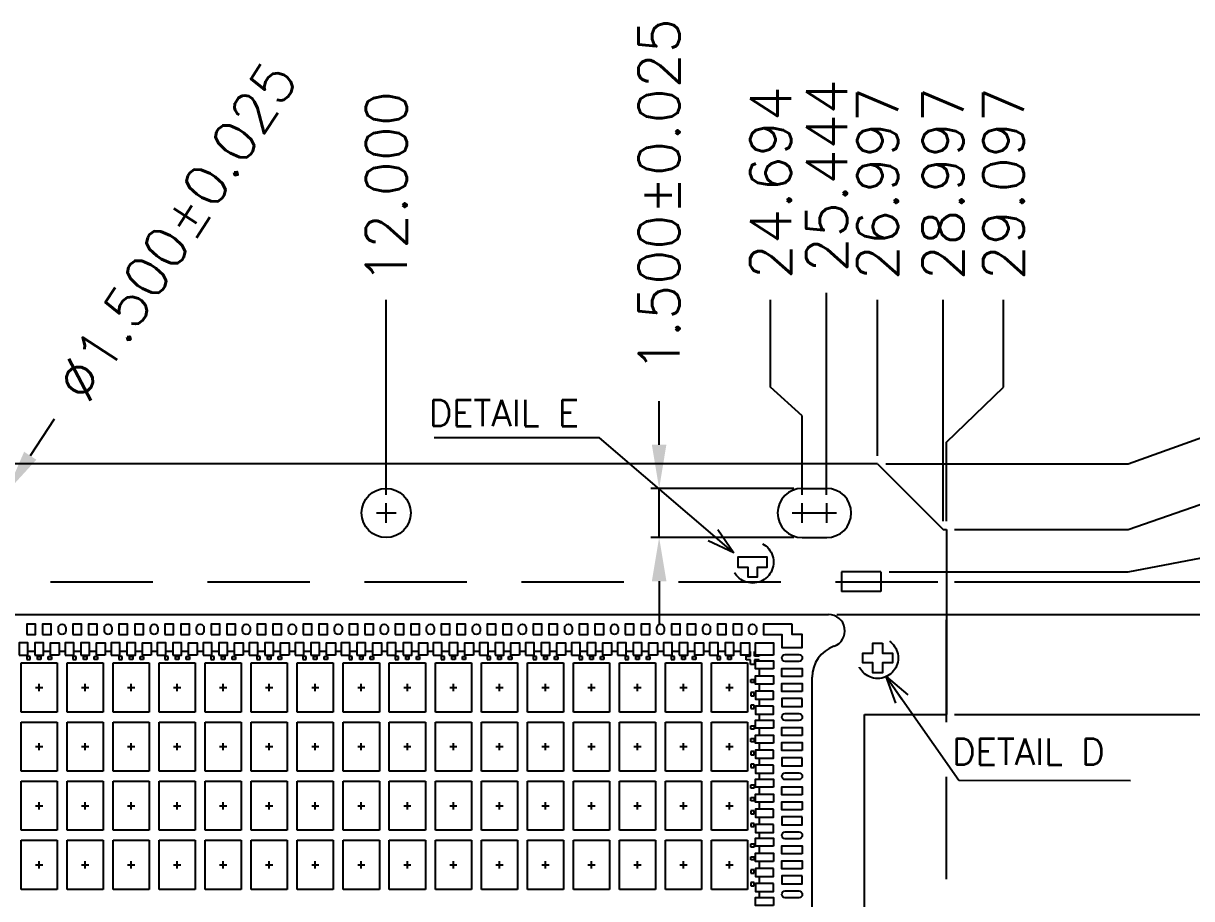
# Model space of a CAD drawing. Header units: millimetres. Extents: x 403.52 to 411.99, y 129.21 to 134.71.
# Drawn here: x 406.543 to 408.683, y 133.053 to 134.657 of the extents above; entities that cross this region are included whole.
import ezdxf

# ---------------------------------------------------------------- set-up
doc = ezdxf.new("R2010")
doc.units = ezdxf.units.MM
doc.header["$LTSCALE"] = 0.5
doc.header["$PDMODE"] = 98
for name, pattern in [('CENTER', [50.8, 31.75, -6.35, 6.35, -6.35]), ('DASHED', [19.05, 12.7, -6.35]), ('HIDDEN', [0.375, 0.25, -0.125])]:
    doc.linetypes.add(name, pattern=pattern)
for name, color, linetype in [('1', 7, 'Continuous'), ('1D', 4, 'Continuous'), ('BTM', 7, 'HIDDEN'), ('CEN', 2, 'CENTER'), ('DIM', 3, 'Continuous'), ('PKG', 1, 'CENTER')]:
    doc.layers.add(name, color=color, linetype=linetype)
doc.styles.add('ROMANS', font='romans.shx', dxfattribs={"bigfont": 'AllInOneBig.shx'})
doc.styles.add('SIMPLEX', font='simplex.shx', dxfattribs={"bigfont": 'AllInOneBig.shx'})
doc.dimstyles.new('BD 图', dxfattribs={"dimtxt": 0.2, "dimasz": 0.2, "dimexe": 0.03, "dimexo": 0.03, "dimgap": 0.03, "dimtad": 1, "dimdec": 3, "dimtxsty": 'ROMANS', "dimblk": 'OPEN30', "dimcen": 0.03, "dimclrd": 256, "dimclre": 256, "dimclrt": 256, "dimazin": 3, "dimtfac": 1, "dimtdec": 3, "dimtmove": 0, "dimatfit": 0, "dimldrblk": 'OPEN30', "dimfxl": 0.15, "dimarcsym": 1})
doc.dimstyles.new('Standard2', dxfattribs={"dimtxt": 0.075, "dimasz": 0.08, "dimexe": 0.015, "dimexo": 0.015, "dimgap": 0.027, "dimtad": 1, "dimdec": 3, "dimlfac": 16.666667, "dimrnd": 0.0005, "dimzin": 1, "dimtxsty": 'SIMPLEX', "dimcen": 0.1905, "dimclrd": 256, "dimclre": 256, "dimclrt": 256, "dimazin": 3, "dimtp": 0.03, "dimtm": 0.05, "dimtfac": 0.8, "dimtdec": 3, "dimtmove": 0, "dimatfit": 3, "dimfxl": 0.05, "dimtzin": 4, "dimlwd": -1, "dimlwe": -1})

# ---------------------------------------------------------------- blocks, each defined once
blk = doc.blocks.new('*D35')
at = {"layer": 'Defpoints', "color": 0, "ltscale": 0.1, "transparency": 16777216}
for p in [(408.8868, 133.9073), (408.1078, 133.8498), (406.488, 131.9238)]:
    blk.add_point(p, dxfattribs=at)
at = {"layer": 'DIM', "ltscale": 0.1, "transparency": 16777216}
for p, q in [((408.5668, 133.8498), (408.7268, 133.9073)), ((408.7268, 133.9073), (408.8868, 133.9073)), ((408.1228, 133.8498), (408.5668, 133.8498))]:
    blk.add_line(p, q, dxfattribs=at)
at = {"layer": 'DIM', "ltscale": 0.1, "transparency": 16777216, "insert": (409.0924, 133.9073), "char_height": 0.075, "attachment_point": 5, "style": 'SIMPLEX'}
blk.add_mtext('\\A1;32.100', dxfattribs=at)
blk = doc.blocks.new('*D36')
at = {"layer": 'Defpoints', "color": 0, "ltscale": 0.1, "transparency": 16777216}
for p in [(408.8868, 133.7852), (408.2338, 133.7298), (406.488, 131.9238)]:
    blk.add_point(p, dxfattribs=at)
at = {"layer": 'DIM', "ltscale": 0.1, "transparency": 16777216}
for p, q in [((408.5668, 133.7298), (408.7268, 133.7852)), ((408.7268, 133.7852), (408.8868, 133.7852)), ((408.2488, 133.7298), (408.5668, 133.7298))]:
    blk.add_line(p, q, dxfattribs=at)
at = {"layer": 'DIM', "ltscale": 0.1, "transparency": 16777216, "insert": (409.0924, 133.7852), "char_height": 0.075, "attachment_point": 5, "style": 'SIMPLEX'}
blk.add_mtext('\\A1;30.100', dxfattribs=at)
blk = doc.blocks.new('*D37')
at = {"layer": 'Defpoints', "color": 0, "ltscale": 0.1, "transparency": 16777216}
for p in [(408.8868, 133.6823), (408.1138, 133.6518), (406.488, 131.9238)]:
    blk.add_point(p, dxfattribs=at)
at = {"layer": 'DIM', "ltscale": 0.1, "transparency": 16777216}
for p, q in [((408.5668, 133.6518), (408.7268, 133.6823)), ((408.7268, 133.6823), (408.8868, 133.6823)), ((408.1288, 133.6518), (408.5668, 133.6518))]:
    blk.add_line(p, q, dxfattribs=at)
at = {"layer": 'DIM', "ltscale": 0.1, "transparency": 16777216, "insert": (409.0995, 133.6823), "char_height": 0.075, "attachment_point": 5, "style": 'SIMPLEX'}
blk.add_mtext('\\A1;28.800', dxfattribs=at)
blk = doc.blocks.new('*D38')
at = {"layer": 'Defpoints', "color": 0, "ltscale": 0.1, "transparency": 16777216}
for p in [(408.2338, 133.3908), (408.8868, 133.3908), (406.488, 131.9238)]:
    blk.add_point(p, dxfattribs=at)
at = {"layer": 'DIM', "ltscale": 0.1, "transparency": 16777216}
blk.add_line((408.2488, 133.3908), (408.8868, 133.3908), dxfattribs=at)
at = {"layer": 'DIM', "ltscale": 0.1, "transparency": 16777216, "insert": (409.0995, 133.3908), "char_height": 0.075, "attachment_point": 5, "style": 'SIMPLEX'}
blk.add_mtext('\\A1;24.450', dxfattribs=at)
blk = doc.blocks.new('*D47')
at = {"layer": 'Defpoints', "color": 0, "ltscale": 0.1, "transparency": 16777216}
for p in [(408.3384, 134.1504), (408.2338, 133.7298), (406.488, 131.9238)]:
    blk.add_point(p, dxfattribs=at)
at = {"layer": 'DIM', "ltscale": 0.1, "transparency": 16777216}
for p, q in [((408.3384, 133.9904), (408.3384, 134.1504)), ((408.2338, 133.8898), (408.3384, 133.9904)), ((408.2338, 133.7448), (408.2338, 133.8898))]:
    blk.add_line(p, q, dxfattribs=at)
at = {"layer": 'DIM', "ltscale": 0.1, "transparency": 16777216, "insert": (408.3384, 134.3631), "char_height": 0.075, "attachment_point": 5, "rotation": 90, "style": 'SIMPLEX'}
blk.add_mtext('\\A1;29.097', dxfattribs=at)
blk = doc.blocks.new('*D48')
at = {"layer": 'Defpoints', "color": 0, "ltscale": 0.1, "transparency": 16777216}
for p in [(408.2278, 134.1504), (408.2278, 133.7298), (406.488, 131.9238)]:
    blk.add_point(p, dxfattribs=at)
at = {"layer": 'DIM', "ltscale": 0.1, "transparency": 16777216}
blk.add_line((408.2278, 133.7448), (408.2278, 134.1504), dxfattribs=at)
at = {"layer": 'DIM', "ltscale": 0.1, "transparency": 16777216, "insert": (408.2278, 134.3631), "char_height": 0.075, "attachment_point": 5, "rotation": 90, "style": 'SIMPLEX'}
blk.add_mtext('\\A1;28.997', dxfattribs=at)
blk = doc.blocks.new('*D49')
at = {"layer": 'Defpoints', "color": 0, "ltscale": 0.1, "transparency": 16777216}
for p in [(408.0146, 134.1629), (408.0146, 133.7778), (406.488, 131.9238)]:
    blk.add_point(p, dxfattribs=at)
at = {"layer": 'DIM', "ltscale": 0.1, "transparency": 16777216}
blk.add_line((408.0146, 133.7928), (408.0146, 134.1629), dxfattribs=at)
at = {"layer": 'DIM', "ltscale": 0.1, "transparency": 16777216, "insert": (408.0146, 134.3774), "char_height": 0.075, "attachment_point": 5, "rotation": 90, "style": 'SIMPLEX'}
blk.add_mtext('\\A1;25.444', dxfattribs=at)
blk = doc.blocks.new('*D50')
at = {"layer": 'Defpoints', "color": 0, "ltscale": 0.1, "transparency": 16777216}
for p in [(407.9118, 134.1504), (407.9696, 133.7778), (406.488, 131.9238)]:
    blk.add_point(p, dxfattribs=at)
at = {"layer": 'DIM', "ltscale": 0.1, "transparency": 16777216}
for p, q in [((407.9118, 133.9904), (407.9118, 134.1504)), ((407.9696, 133.9378), (407.9118, 133.9904)), ((407.9696, 133.7928), (407.9696, 133.9378))]:
    blk.add_line(p, q, dxfattribs=at)
at = {"layer": 'DIM', "ltscale": 0.1, "transparency": 16777216, "insert": (407.9118, 134.3649), "char_height": 0.075, "attachment_point": 5, "rotation": 90, "style": 'SIMPLEX'}
blk.add_mtext('\\A1;24.694', dxfattribs=at)
blk = doc.blocks.new('*D51')
at = {"layer": 'Defpoints', "color": 0, "ltscale": 0.1, "transparency": 16777216}
for p in [(407.208, 134.1504), (407.208, 133.7778), (406.488, 131.9238)]:
    blk.add_point(p, dxfattribs=at)
at = {"layer": 'DIM', "ltscale": 0.1, "transparency": 16777216}
blk.add_line((407.208, 133.7928), (407.208, 134.1504), dxfattribs=at)
at = {"layer": 'DIM', "ltscale": 0.1, "transparency": 16777216, "insert": (407.208, 134.356), "char_height": 0.075, "attachment_point": 5, "rotation": 90, "style": 'SIMPLEX'}
blk.add_mtext('\\A1;12.000', dxfattribs=at)
blk = doc.blocks.new('*D64')
at = {"layer": 'Defpoints', "color": 0, "ltscale": 0.1, "transparency": 16777216}
for p in [(408.018, 133.5738), (409.5247, 133.5738), (408.018, 130.2738)]:
    blk.add_point(p, dxfattribs=at)
at = {"layer": 'DIM', "ltscale": 0.1, "transparency": 16777216}
for p, q in [((408.033, 133.5738), (409.5397, 133.5738)), ((409.5247, 133.4938), (409.5247, 132.708)), ((409.5247, 130.3538), (409.5247, 131.1397)), ((408.033, 130.2738), (409.5397, 130.2738))]:
    blk.add_line(p, q, dxfattribs=at)
for points in [[(409.5114, 133.4938), (409.538, 133.4938), (409.5247, 133.5738)], [(409.5114, 130.3538), (409.538, 130.3538), (409.5247, 130.2738)]]:
    blk.add_solid(points, dxfattribs=at)
at = {"layer": 'DIM', "ltscale": 0.1, "transparency": 16777216, "insert": (409.5247, 131.9238), "char_height": 0.075, "attachment_point": 5, "rotation": 90, "style": 'SIMPLEX'}
blk.add_mtext('\\A1;50.000x55.000(MOLD PKG)', dxfattribs=at)
blk = doc.blocks.new('*D65')
at = {"layer": 'Defpoints', "color": 0, "ltscale": 0.1, "transparency": 16777216}
for p in [(408.2338, 133.6338), (409.7419, 133.6338), (408.2338, 130.2138)]:
    blk.add_point(p, dxfattribs=at)
at = {"layer": 'DIM', "ltscale": 0.1, "transparency": 16777216}
for p, q in [((408.2488, 133.6338), (409.7569, 133.6338)), ((409.7419, 133.5538), (409.7419, 132.7347)), ((409.7419, 130.2938), (409.7419, 131.1129)), ((408.2488, 130.2138), (409.7569, 130.2138))]:
    blk.add_line(p, q, dxfattribs=at)
for points in [[(409.7286, 133.5538), (409.7553, 133.5538), (409.7419, 133.6338)], [(409.7286, 130.2938), (409.7553, 130.2938), (409.7419, 130.2138)]]:
    blk.add_solid(points, dxfattribs=at)
at = {"layer": 'DIM', "ltscale": 0.1, "transparency": 16777216, "insert": (409.7419, 131.9238), "char_height": 0.075, "attachment_point": 5, "rotation": 90, "style": 'SIMPLEX'}
blk.add_mtext('\\A1;57.000%%p0.500(TAPE WIDTH)', dxfattribs=at)
blk = doc.blocks.new('*D66')
at = {"layer": 'Defpoints', "color": 0, "ltscale": 0.1, "transparency": 16777216}
for p in [(408.1078, 134.1504), (408.1078, 133.8498), (406.488, 131.9238)]:
    blk.add_point(p, dxfattribs=at)
at = {"layer": 'DIM', "ltscale": 0.1, "transparency": 16777216}
blk.add_line((408.1078, 133.8648), (408.1078, 134.1504), dxfattribs=at)
at = {"layer": 'DIM', "ltscale": 0.1, "transparency": 16777216, "insert": (408.1078, 134.3631), "char_height": 0.075, "attachment_point": 5, "rotation": 90, "style": 'SIMPLEX'}
blk.add_mtext('\\A1;26.997', dxfattribs=at)
blk = doc.blocks.new('*D68')
at = {"layer": 'Defpoints', "color": 0, "ltscale": 0.1, "transparency": 16777216}
for p in [(406.5125, 133.7975), (406.4635, 133.7221)]:
    blk.add_point(p, dxfattribs=at)
at = {"layer": 'DIM', "ltscale": 0.1, "transparency": 16777216}
for p, q in [((406.5997, 133.9317), (406.5561, 133.8646)), ((406.4635, 133.7221), (406.5125, 133.7975)), ((406.4199, 133.655), (406.3763, 133.5879))]:
    blk.add_line(p, q, dxfattribs=at)
for points in [[(406.5449, 133.8719), (406.5673, 133.8574), (406.5125, 133.7975)], [(406.4087, 133.6623), (406.431, 133.6477), (406.4635, 133.7221)]]:
    blk.add_solid(points, dxfattribs=at)
at = {"layer": 'DIM', "ltscale": 0.1, "transparency": 16777216, "insert": (406.8237, 134.2762), "char_height": 0.075, "attachment_point": 5, "rotation": 56.9746, "style": 'SIMPLEX'}
blk.add_mtext('\\A1;∅1.500%%p0.025', dxfattribs=at)
blk = doc.blocks.new('*D69')
at = {"layer": 'Defpoints', "color": 0, "ltscale": 0.1, "transparency": 16777216}
for p in [(407.7078, 133.8048), (407.9696, 133.8048), (407.9696, 133.7148)]:
    blk.add_point(p, dxfattribs=at)
at = {"layer": 'DIM', "ltscale": 0.1, "transparency": 16777216}
for p, q in [((407.7078, 133.8848), (407.7078, 133.9648)), ((407.9546, 133.8048), (407.6928, 133.8048)), ((407.7078, 133.7148), (407.7078, 133.8048)), ((407.9546, 133.7148), (407.6928, 133.7148)), ((407.7078, 133.6348), (407.7078, 133.5548))]:
    blk.add_line(p, q, dxfattribs=at)
for points in [[(407.6945, 133.8848), (407.7211, 133.8848), (407.7078, 133.8048)], [(407.6945, 133.6348), (407.7211, 133.6348), (407.7078, 133.7148)]]:
    blk.add_solid(points, dxfattribs=at)
at = {"layer": 'DIM', "ltscale": 0.1, "transparency": 16777216, "insert": (407.7078, 134.3418), "char_height": 0.075, "attachment_point": 5, "rotation": 90, "style": 'SIMPLEX'}
blk.add_mtext('\\A1;1.500%%p0.025', dxfattribs=at)
blk = doc.blocks.new('_Open30')
at = {"color": 0, "linetype": 'ByBlock', "lineweight": -2}
for p, q in [((-1, 0.268), (0, 0)), ((0, 0), (-1, -0.268)), ((0, 0), (-1, 0))]:
    blk.add_line(p, q, dxfattribs=at)
blk = doc.blocks.new('*U146')
at = {"layer": 'CEN', "ltscale": 0.01}
for p, q in [((-0.0066, 0), (0.0066, 0)), ((0, -0.0066), (0, 0.0066))]:
    blk.add_line(p, q, dxfattribs=at)
at = {"layer": 'PKG', "ltscale": 0.01}
blk.add_lwpolyline([(-0.033, 0.045), (0.033, 0.045), (0.033, -0.045), (-0.033, -0.045)], close=True, dxfattribs=at)
blk = doc.blocks.new('*U147')
at = {"color": 0, "linetype": 'ByBlock', "lineweight": -2, "transparency": 16777216}
for p in [(1.4331, 3.0324), (1.5174, 3.0324), (1.6017, 3.0324), (1.686, 3.0324), (1.7703, 3.0324), (1.8546, 3.0324), (1.9389, 3.0324), (2.0232, 3.0324), (2.1075, 3.0324), (2.1918, 3.0324), (2.2761, 3.0324), (2.3604, 3.0324), (2.4447, 3.0324), (2.529, 3.0324), (2.6133, 3.0324), (2.6976, 3.0324), (1.4331, 2.9241), (1.5174, 2.9241), (1.6017, 2.9241), (1.686, 2.9241), (1.7703, 2.9241), (1.8546, 2.9241), (1.9389, 2.9241), (2.0232, 2.9241), (2.1075, 2.9241), (2.1918, 2.9241), (2.2761, 2.9241), (2.3604, 2.9241), (2.4447, 2.9241), (2.529, 2.9241), (2.6133, 2.9241), (2.6976, 2.9241), (1.4331, 2.8158), (1.5174, 2.8158), (1.6017, 2.8158), (1.686, 2.8158), (1.7703, 2.8158), (1.8546, 2.8158), (1.9389, 2.8158), (2.0232, 2.8158), (2.1075, 2.8158), (2.1918, 2.8158), (2.2761, 2.8158), (2.3604, 2.8158), (2.4447, 2.8158), (2.529, 2.8158), (2.6133, 2.8158), (2.6976, 2.8158), (1.4331, 2.7075), (1.5174, 2.7075), (1.6017, 2.7075), (1.686, 2.7075), (1.7703, 2.7075), (1.8546, 2.7075), (1.9389, 2.7075), (2.0232, 2.7075), (2.1075, 2.7075), (2.1918, 2.7075), (2.2761, 2.7075), (2.3604, 2.7075), (2.4447, 2.7075), (2.529, 2.7075), (2.6133, 2.7075), (2.6976, 2.7075)]:
    blk.add_blockref('*U146', p, dxfattribs=at)

msp = doc.modelspace()

# ---------------------------------------------------------------- linework, layer by layer
at = {"color": 0}
for p, q in [((408.233812, 133.729818), (408.233812, 133.390818)), ((408.083812, 132.970818), (408.083812, 133.390818))]:
    msp.add_line(p, q, dxfattribs=at)
at = {"color": 2, "linetype": 'HIDDEN', "ltscale": 1.5}
msp.add_line((408.233812, 130.213818), (408.233812, 133.633818), dxfattribs=at)
at = {"color": 6, "ltscale": 0.05}
msp.add_lwpolyline([(407.869942, 133.678811), (407.869942, 133.678811), (407.851942, 133.678811), (407.851942, 133.660811), (407.869942, 133.660811), (407.869942, 133.642811), (407.887942, 133.64281), (407.887942, 133.66081), (407.905942, 133.66081), (407.905942, 133.67881), (407.887942, 133.67881), (407.887942, 133.67881), (407.869942, 133.678811)], dxfattribs=at)
at = {"ltscale": 0.02}
for points in [[(406.549942, 133.537068), (406.565842, 133.537068), (406.565842, 133.555818), (406.549942, 133.555818)], [(406.578742, 133.537068), (406.594642, 133.537068), (406.594642, 133.555818), (406.578742, 133.555818)], [(406.634242, 133.537068), (406.650142, 133.537068), (406.650142, 133.555818), (406.634242, 133.555818)], [(406.663042, 133.537068), (406.678942, 133.537068), (406.678942, 133.555818), (406.663042, 133.555818)], [(406.718542, 133.537068), (406.734442, 133.537068), (406.734442, 133.555818), (406.718542, 133.555818)], [(406.747342, 133.537068), (406.763242, 133.537068), (406.763242, 133.555818), (406.747342, 133.555818)], [(406.802842, 133.537068), (406.818742, 133.537068), (406.818742, 133.555818), (406.802842, 133.555818)], [(406.831642, 133.537068), (406.847542, 133.537068), (406.847542, 133.555818), (406.831642, 133.555818)], [(406.887142, 133.537068), (406.903042, 133.537068), (406.903042, 133.555818), (406.887142, 133.555818)], [(406.915942, 133.537068), (406.931842, 133.537068), (406.931842, 133.555818), (406.915942, 133.555818)], [(406.971442, 133.537068), (406.987342, 133.537068), (406.987342, 133.555818), (406.971442, 133.555818)], [(407.000242, 133.537068), (407.016142, 133.537068), (407.016142, 133.555818), (407.000242, 133.555818)], [(407.055742, 133.537068), (407.071642, 133.537068), (407.071642, 133.555818), (407.055742, 133.555818)], [(407.084542, 133.537068), (407.100442, 133.537068), (407.100442, 133.555818), (407.084542, 133.555818)], [(407.140042, 133.537068), (407.155942, 133.537068), (407.155942, 133.555818), (407.140042, 133.555818)], [(407.168842, 133.537068), (407.184742, 133.537068), (407.184742, 133.555818), (407.168842, 133.555818)], [(407.224342, 133.537068), (407.240242, 133.537068), (407.240242, 133.555818), (407.224342, 133.555818)], [(407.253142, 133.537068), (407.269042, 133.537068), (407.269042, 133.555818), (407.253142, 133.555818)], [(407.308642, 133.537068), (407.324542, 133.537068), (407.324542, 133.555818), (407.308642, 133.555818)], [(407.337442, 133.537068), (407.353342, 133.537068), (407.353342, 133.555818), (407.337442, 133.555818)], [(407.392942, 133.537068), (407.408842, 133.537068), (407.408842, 133.555818), (407.392942, 133.555818)], [(407.421742, 133.537068), (407.437642, 133.537068), (407.437642, 133.555818), (407.421742, 133.555818)], [(407.477242, 133.537068), (407.493142, 133.537068), (407.493142, 133.555818), (407.477242, 133.555818)], [(407.506042, 133.537068), (407.521942, 133.537068), (407.521942, 133.555818), (407.506042, 133.555818)], [(407.561542, 133.537068), (407.577442, 133.537068), (407.577442, 133.555818), (407.561542, 133.555818)], [(407.590342, 133.537068), (407.606242, 133.537068), (407.606242, 133.555818), (407.590342, 133.555818)], [(407.645842, 133.537068), (407.661742, 133.537068), (407.661742, 133.555818), (407.645842, 133.555818)], [(407.674642, 133.537068), (407.690542, 133.537068), (407.690542, 133.555818), (407.674642, 133.555818)], [(407.730142, 133.537068), (407.746042, 133.537068), (407.746042, 133.555818), (407.730142, 133.555818)], [(407.758942, 133.537068), (407.774842, 133.537068), (407.774842, 133.555818), (407.758942, 133.555818)], [(407.814442, 133.537068), (407.830342, 133.537068), (407.830342, 133.555818), (407.814442, 133.555818)], [(407.843242, 133.537068), (407.859142, 133.537068), (407.859142, 133.555818), (407.843242, 133.555818)], [(407.951167, 133.555818), (407.898742, 133.555818), (407.898742, 133.537068), (407.932342, 133.537068), (407.932342, 133.513368), (407.969992, 133.513368), (407.969992, 133.537068), (407.951167, 133.537068)], [(406.535542, 133.499568), (406.551442, 133.499568), (406.551442, 133.522068), (406.535542, 133.522068)], [(406.564342, 133.499568), (406.580242, 133.499568), (406.580242, 133.522068), (406.564342, 133.522068)], [(406.609042, 133.499568), (406.593142, 133.499568), (406.593142, 133.522068), (406.609042, 133.522068)], [(406.619842, 133.499568), (406.635742, 133.499568), (406.635742, 133.522068), (406.619842, 133.522068)], [(406.648642, 133.499568), (406.664542, 133.499568), (406.664542, 133.522068), (406.648642, 133.522068)], [(406.693342, 133.499568), (406.677442, 133.499568), (406.677442, 133.522068), (406.693342, 133.522068)], [(406.704142, 133.499568), (406.720042, 133.499568), (406.720042, 133.522068), (406.704142, 133.522068)], [(406.732942, 133.499568), (406.748842, 133.499568), (406.748842, 133.522068), (406.732942, 133.522068)], [(406.777642, 133.499568), (406.761742, 133.499568), (406.761742, 133.522068), (406.777642, 133.522068)], [(406.788442, 133.499568), (406.804342, 133.499568), (406.804342, 133.522068), (406.788442, 133.522068)], [(406.817242, 133.499568), (406.833142, 133.499568), (406.833142, 133.522068), (406.817242, 133.522068)], [(406.861942, 133.499568), (406.846042, 133.499568), (406.846042, 133.522068), (406.861942, 133.522068)], [(406.872742, 133.499568), (406.888642, 133.499568), (406.888642, 133.522068), (406.872742, 133.522068)], [(406.901542, 133.499568), (406.917442, 133.499568), (406.917442, 133.522068), (406.901542, 133.522068)], [(406.946242, 133.499568), (406.930342, 133.499568), (406.930342, 133.522068), (406.946242, 133.522068)], [(406.957042, 133.499568), (406.972942, 133.499568), (406.972942, 133.522068), (406.957042, 133.522068)], [(406.985842, 133.499568), (407.001742, 133.499568), (407.001742, 133.522068), (406.985842, 133.522068)], [(407.030542, 133.499568), (407.014642, 133.499568), (407.014642, 133.522068), (407.030542, 133.522068)], [(407.041342, 133.499568), (407.057242, 133.499568), (407.057242, 133.522068), (407.041342, 133.522068)], [(407.070142, 133.499568), (407.086042, 133.499568), (407.086042, 133.522068), (407.070142, 133.522068)], [(407.114842, 133.499568), (407.098942, 133.499568), (407.098942, 133.522068), (407.114842, 133.522068)], [(407.125642, 133.499568), (407.141542, 133.499568), (407.141542, 133.522068), (407.125642, 133.522068)], [(407.154442, 133.499568), (407.170342, 133.499568), (407.170342, 133.522068), (407.154442, 133.522068)], [(407.199142, 133.499568), (407.183242, 133.499568), (407.183242, 133.522068), (407.199142, 133.522068)], [(407.209942, 133.499568), (407.225842, 133.499568), (407.225842, 133.522068), (407.209942, 133.522068)], [(407.238742, 133.499568), (407.254642, 133.499568), (407.254642, 133.522068), (407.238742, 133.522068)], [(407.283442, 133.499568), (407.267542, 133.499568), (407.267542, 133.522068), (407.283442, 133.522068)], [(407.294242, 133.499568), (407.310142, 133.499568), (407.310142, 133.522068), (407.294242, 133.522068)], [(407.323042, 133.499568), (407.338942, 133.499568), (407.338942, 133.522068), (407.323042, 133.522068)], [(407.367742, 133.499568), (407.351842, 133.499568), (407.351842, 133.522068), (407.367742, 133.522068)], [(407.378542, 133.499568), (407.394442, 133.499568), (407.394442, 133.522068), (407.378542, 133.522068)], [(407.407342, 133.499568), (407.423242, 133.499568), (407.423242, 133.522068), (407.407342, 133.522068)], [(407.452042, 133.499568), (407.436142, 133.499568), (407.436142, 133.522068), (407.452042, 133.522068)], [(407.462842, 133.499568), (407.478742, 133.499568), (407.478742, 133.522068), (407.462842, 133.522068)], [(407.491642, 133.499568), (407.507542, 133.499568), (407.507542, 133.522068), (407.491642, 133.522068)], [(407.536342, 133.499568), (407.520442, 133.499568), (407.520442, 133.522068), (407.536342, 133.522068)], [(407.547142, 133.499568), (407.563042, 133.499568), (407.563042, 133.522068), (407.547142, 133.522068)], [(407.575942, 133.499568), (407.591842, 133.499568), (407.591842, 133.522068), (407.575942, 133.522068)], [(407.620642, 133.499568), (407.604742, 133.499568), (407.604742, 133.522068), (407.620642, 133.522068)], [(407.631442, 133.499568), (407.647342, 133.499568), (407.647342, 133.522068), (407.631442, 133.522068)], [(407.660242, 133.499568), (407.676142, 133.499568), (407.676142, 133.522068), (407.660242, 133.522068)], [(407.704942, 133.499568), (407.689042, 133.499568), (407.689042, 133.522068), (407.704942, 133.522068)], [(407.715742, 133.499568), (407.731642, 133.499568), (407.731642, 133.522068), (407.715742, 133.522068)], [(407.744542, 133.499568), (407.760442, 133.499568), (407.760442, 133.522068), (407.744542, 133.522068)], [(407.789242, 133.499568), (407.773342, 133.499568), (407.773342, 133.522068), (407.789242, 133.522068)], [(407.800042, 133.499568), (407.815942, 133.499568), (407.815942, 133.522068), (407.800042, 133.522068)], [(407.828842, 133.499568), (407.844742, 133.499568), (407.844742, 133.522068), (407.828842, 133.522068)], [(407.873542, 133.499568), (407.857642, 133.499568), (407.857642, 133.522068), (407.873542, 133.522068)], [(407.917342, 133.499568), (407.884342, 133.499568), (407.884342, 133.522068), (407.917342, 133.522068)], [(407.917342, 133.474068), (407.884342, 133.474068), (407.884342, 133.488768), (407.917342, 133.488768)], [(407.917342, 133.446468), (407.884342, 133.446468), (407.884342, 133.461168), (407.917342, 133.461168)], [(407.969992, 133.460268), (407.932342, 133.460268), (407.932342, 133.474968), (407.969992, 133.474968)], [(407.969992, 133.432668), (407.932342, 133.432668), (407.932342, 133.447368), (407.969992, 133.447368)], [(407.917342, 133.433568), (407.884342, 133.433568), (407.884342, 133.418868), (407.917342, 133.418868)], [(407.969992, 133.419768), (407.932342, 133.419768), (407.932342, 133.405068), (407.969992, 133.405068)], [(407.917342, 133.405968), (407.884342, 133.405968), (407.884342, 133.391268), (407.917342, 133.391268)], [(407.917342, 133.365768), (407.884342, 133.365768), (407.884342, 133.380468), (407.917342, 133.380468)], [(407.969992, 133.351968), (407.932342, 133.351968), (407.932342, 133.366668), (407.969992, 133.366668)], [(407.917342, 133.338168), (407.884342, 133.338168), (407.884342, 133.352868), (407.917342, 133.352868)], [(407.969992, 133.324368), (407.932342, 133.324368), (407.932342, 133.339068), (407.969992, 133.339068)], [(407.917342, 133.325268), (407.884342, 133.325268), (407.884342, 133.310568), (407.917342, 133.310568)], [(407.969992, 133.311468), (407.932342, 133.311468), (407.932342, 133.296768), (407.969992, 133.296768)], [(407.917342, 133.297668), (407.884342, 133.297668), (407.884342, 133.282968), (407.917342, 133.282968)], [(407.917342, 133.257468), (407.884342, 133.257468), (407.884342, 133.272168), (407.917342, 133.272168)], [(407.969992, 133.243668), (407.932342, 133.243668), (407.932342, 133.258368), (407.969992, 133.258368)], [(407.917342, 133.229868), (407.884342, 133.229868), (407.884342, 133.244568), (407.917342, 133.244568)], [(407.969992, 133.216068), (407.932342, 133.216068), (407.932342, 133.230768), (407.969992, 133.230768)], [(407.917342, 133.216968), (407.884342, 133.216968), (407.884342, 133.202268), (407.917342, 133.202268)], [(407.917342, 133.189368), (407.884342, 133.189368), (407.884342, 133.174668), (407.917342, 133.174668)], [(407.969992, 133.203168), (407.932342, 133.203168), (407.932342, 133.188468), (407.969992, 133.188468)], [(407.917342, 133.149168), (407.884342, 133.149168), (407.884342, 133.163868), (407.917342, 133.163868)], [(407.969992, 133.135368), (407.932342, 133.135368), (407.932342, 133.150068), (407.969992, 133.150068)], [(407.917342, 133.121568), (407.884342, 133.121568), (407.884342, 133.136268), (407.917342, 133.136268)], [(407.969992, 133.107768), (407.932342, 133.107768), (407.932342, 133.122468), (407.969992, 133.122468)], [(407.917342, 133.108668), (407.884342, 133.108668), (407.884342, 133.093968), (407.917342, 133.093968)], [(407.917342, 133.081068), (407.884342, 133.081068), (407.884342, 133.066368), (407.917342, 133.066368)], [(407.969992, 133.094868), (407.932342, 133.094868), (407.932342, 133.080168), (407.969992, 133.080168)], [(407.917342, 133.040868), (407.884342, 133.040868), (407.884342, 133.055568), (407.917342, 133.055568)]]:
    msp.add_lwpolyline(points, close=True, dxfattribs=at)
for points in [[(406.614442, 133.537068), (406.614442, 133.537068, -0.41421356), (406.607542, 133.543968), (406.607542, 133.548918, -0.41421356), (406.614442, 133.555818), (406.614442, 133.555818, -0.41421356), (406.621342, 133.548918), (406.621342, 133.543968, -0.41421356)], [(406.698742, 133.537068), (406.698742, 133.537068, -0.41421356), (406.691842, 133.543968), (406.691842, 133.548918, -0.41421356), (406.698742, 133.555818), (406.698742, 133.555818, -0.41421356), (406.705642, 133.548918), (406.705642, 133.543968, -0.41421356)], [(406.783042, 133.537068), (406.783042, 133.537068, -0.41421356), (406.776142, 133.543968), (406.776142, 133.548918, -0.41421356), (406.783042, 133.555818), (406.783042, 133.555818, -0.41421356), (406.789942, 133.548918), (406.789942, 133.543968, -0.41421356)], [(406.867342, 133.537068), (406.867342, 133.537068, -0.41421356), (406.860442, 133.543968), (406.860442, 133.548918, -0.41421356), (406.867342, 133.555818), (406.867342, 133.555818, -0.41421356), (406.874242, 133.548918), (406.874242, 133.543968, -0.41421356)], [(406.951642, 133.537068), (406.951642, 133.537068, -0.41421356), (406.944742, 133.543968), (406.944742, 133.548918, -0.41421356), (406.951642, 133.555818), (406.951642, 133.555818, -0.41421356), (406.958542, 133.548918), (406.958542, 133.543968, -0.41421356)], [(407.035942, 133.537068), (407.035942, 133.537068, -0.41421356), (407.029042, 133.543968), (407.029042, 133.548918, -0.41421356), (407.035942, 133.555818), (407.035942, 133.555818, -0.41421356), (407.042842, 133.548918), (407.042842, 133.543968, -0.41421356)], [(407.120242, 133.537068), (407.120242, 133.537068, -0.41421356), (407.113342, 133.543968), (407.113342, 133.548918, -0.41421356), (407.120242, 133.555818), (407.120242, 133.555818, -0.41421356), (407.127142, 133.548918), (407.127142, 133.543968, -0.41421356)], [(407.204542, 133.537068), (407.204542, 133.537068, -0.41421356), (407.197642, 133.543968), (407.197642, 133.548918, -0.41421356), (407.204542, 133.555818), (407.204542, 133.555818, -0.41421356), (407.211442, 133.548918), (407.211442, 133.543968, -0.41421356)], [(407.288842, 133.537068), (407.288842, 133.537068, -0.41421356), (407.281942, 133.543968), (407.281942, 133.548918, -0.41421356), (407.288842, 133.555818), (407.288842, 133.555818, -0.41421356), (407.295742, 133.548918), (407.295742, 133.543968, -0.41421356)], [(407.373142, 133.537068), (407.373142, 133.537068, -0.41421356), (407.366242, 133.543968), (407.366242, 133.548918, -0.41421356), (407.373142, 133.555818), (407.373142, 133.555818, -0.41421356), (407.380042, 133.548918), (407.380042, 133.543968, -0.41421356)], [(407.457442, 133.537068), (407.457442, 133.537068, -0.41421356), (407.450542, 133.543968), (407.450542, 133.548918, -0.41421356), (407.457442, 133.555818), (407.457442, 133.555818, -0.41421356), (407.464342, 133.548918), (407.464342, 133.543968, -0.41421356)], [(407.541742, 133.537068), (407.541742, 133.537068, -0.41421356), (407.534842, 133.543968), (407.534842, 133.548918, -0.41421356), (407.541742, 133.555818), (407.541742, 133.555818, -0.41421356), (407.548642, 133.548918), (407.548642, 133.543968, -0.41421356)], [(407.626042, 133.537068), (407.626042, 133.537068, -0.41421356), (407.619142, 133.543968), (407.619142, 133.548918, -0.41421356), (407.626042, 133.555818), (407.626042, 133.555818, -0.41421356), (407.632942, 133.548918), (407.632942, 133.543968, -0.41421356)], [(407.710342, 133.537068), (407.710342, 133.537068, -0.41421356), (407.703442, 133.543968), (407.703442, 133.548918, -0.41421356), (407.710342, 133.555818), (407.710342, 133.555818, -0.41421356), (407.717242, 133.548918), (407.717242, 133.543968, -0.41421356)], [(407.794642, 133.537068), (407.794642, 133.537068, -0.41421356), (407.787742, 133.543968), (407.787742, 133.548918, -0.41421356), (407.794642, 133.555818), (407.794642, 133.555818, -0.41421356), (407.801542, 133.548918), (407.801542, 133.543968, -0.41421356)], [(407.878942, 133.537068), (407.878942, 133.537068, -0.41421356), (407.872042, 133.543968), (407.872042, 133.548918, -0.41421356), (407.878942, 133.555818), (407.878942, 133.555818, -0.41421356), (407.885842, 133.548918), (407.885842, 133.543968, -0.41421356)], [(407.963692, 133.487868), (407.938642, 133.487868, -0.41421356), (407.932342, 133.494168), (407.932342, 133.494168, -0.41421356), (407.938642, 133.500468), (407.963692, 133.500468, -0.41421356), (407.969992, 133.494168), (407.969992, 133.494168, -0.41421356)], [(407.963692, 133.379568), (407.938642, 133.379568, -0.41421356), (407.932342, 133.385868), (407.932342, 133.385868, -0.41421356), (407.938642, 133.392168), (407.963692, 133.392168, -0.41421356), (407.969992, 133.385868), (407.969992, 133.385868, -0.41421356)], [(407.963692, 133.271268), (407.938642, 133.271268, -0.41421356), (407.932342, 133.277568), (407.932342, 133.277568, -0.41421356), (407.938642, 133.283868), (407.963692, 133.283868, -0.41421356), (407.969992, 133.277568), (407.969992, 133.277568, -0.41421356)], [(407.963692, 133.162968), (407.938642, 133.162968, -0.41421356), (407.932342, 133.169268), (407.932342, 133.169268, -0.41421356), (407.938642, 133.175568), (407.963692, 133.175568, -0.41421356), (407.969992, 133.169268), (407.969992, 133.169268, -0.41421356)], [(407.963692, 133.054668), (407.938642, 133.054668, -0.41421356), (407.932342, 133.060968), (407.932342, 133.060968, -0.41421356), (407.938642, 133.067268), (407.963692, 133.067268, -0.41421356), (407.969992, 133.060968), (407.969992, 133.060968, -0.41421356)]]:
    msp.add_lwpolyline(points, format="xyb", close=True, dxfattribs=at)
at = {"color": 6, "ltscale": 0.3}
msp.add_lwpolyline([(408.116992, 133.521168), (408.116992, 133.503168), (408.134992, 133.503168), (408.134992, 133.485168), (408.116992, 133.485168), (408.116992, 133.467168), (408.098992, 133.467168), (408.098992, 133.485168), (408.080992, 133.485168), (408.080992, 133.503168), (408.098992, 133.503168), (408.098992, 133.521168), (408.116992, 133.521168)], dxfattribs=at)
at = {"linetype": 'DASHED', "ltscale": 0.002}
for centre, radius in [((407.878942, 133.669818), 0.038397), ((408.107992, 133.494168), 0.03751)]:
    msp.add_circle(centre, radius, dxfattribs=at)
at = {"layer": '1'}
for p, q in [((408.107812, 133.849818), (404.867992, 133.849818)), ((407.969632, 133.804818), (408.014632, 133.804818)), ((407.207992, 133.741818), (407.207992, 133.777818)), ((407.189992, 133.759818), (407.225992, 133.759818)), ((407.969632, 133.714818), (408.014632, 133.714818))]:
    msp.add_line(p, q, dxfattribs=at)
for centre, start, end in [((407.969632, 133.759818), 90, 270), ((408.014632, 133.759818), 270, 90)]:
    msp.add_arc(centre, 0.045, start, end, dxfattribs=at)
at = {"layer": '1', "color": 4}
for centre, radius, start, end in [((408.017992, 133.543818), 0.03, 289.471221, 90), ((408.047992, 133.458965), 0.06, 109.471221, 180)]:
    msp.add_arc(centre, radius, start, end, dxfattribs=at)
at = {"layer": '1D'}
for p, q in [((407.969632, 133.741818), (407.969632, 133.777818)), ((408.014632, 133.741818), (408.014632, 133.777818)), ((407.951632, 133.759818), (407.987632, 133.759818)), ((407.987632, 133.759818), (408.032632, 133.759818))]:
    msp.add_line(p, q, dxfattribs=at)
at = {"layer": '1D', "color": 2, "linetype": 'HIDDEN', "ltscale": 1.5}
msp.add_line((404.867992, 133.633818), (408.233812, 133.633818), dxfattribs=at)
at = {"layer": '1D', "color": 6, "linetype": 'HIDDEN', "ltscale": 0.1}
for p, q in [((408.113812, 133.651818), (408.041812, 133.651818)), ((408.113812, 133.615818), (408.041812, 133.615818))]:
    msp.add_line(p, q, dxfattribs=at)
at = {"layer": '1D', "linetype": 'CENTER'}
for p, q in [((404.957992, 133.573818), (408.017992, 133.573818)), ((407.987992, 132.817171), (407.987992, 133.458965))]:
    msp.add_line(p, q, dxfattribs=at)
at = {"layer": 'BTM', "ltscale": 0.02}
for p, q in [((406.564342, 133.506168), (406.551442, 133.506168)), ((406.593142, 133.506168), (406.580242, 133.506168)), ((406.619842, 133.506168), (406.609042, 133.506168)), ((406.648642, 133.506168), (406.635742, 133.506168)), ((406.677442, 133.506168), (406.664542, 133.506168)), ((406.704142, 133.506168), (406.693342, 133.506168)), ((406.732942, 133.506168), (406.720042, 133.506168)), ((406.761742, 133.506168), (406.748842, 133.506168)), ((406.788442, 133.506168), (406.777642, 133.506168)), ((406.817242, 133.506168), (406.804342, 133.506168)), ((406.846042, 133.506168), (406.833142, 133.506168)), ((406.872742, 133.506168), (406.861942, 133.506168)), ((406.901542, 133.506168), (406.888642, 133.506168)), ((406.930342, 133.506168), (406.917442, 133.506168)), ((406.957042, 133.506168), (406.946242, 133.506168)), ((406.985842, 133.506168), (406.972942, 133.506168)), ((407.014642, 133.506168), (407.001742, 133.506168)), ((407.041342, 133.506168), (407.030542, 133.506168)), ((407.070142, 133.506168), (407.057242, 133.506168)), ((407.098942, 133.506168), (407.086042, 133.506168)), ((407.125642, 133.506168), (407.114842, 133.506168)), ((407.154442, 133.506168), (407.141542, 133.506168)), ((407.183242, 133.506168), (407.170342, 133.506168)), ((407.209942, 133.506168), (407.199142, 133.506168)), ((407.238742, 133.506168), (407.225842, 133.506168)), ((407.267542, 133.506168), (407.254642, 133.506168)), ((407.294242, 133.506168), (407.283442, 133.506168)), ((407.323042, 133.506168), (407.310142, 133.506168)), ((407.351842, 133.506168), (407.338942, 133.506168)), ((407.378542, 133.506168), (407.367742, 133.506168)), ((407.407342, 133.506168), (407.394442, 133.506168)), ((407.436142, 133.506168), (407.423242, 133.506168)), ((407.462842, 133.506168), (407.452042, 133.506168)), ((407.491642, 133.506168), (407.478742, 133.506168)), ((407.520442, 133.506168), (407.507542, 133.506168)), ((407.547142, 133.506168), (407.536342, 133.506168)), ((407.575942, 133.506168), (407.563042, 133.506168)), ((407.604742, 133.506168), (407.591842, 133.506168)), ((407.631442, 133.506168), (407.620642, 133.506168)), ((407.660242, 133.506168), (407.647342, 133.506168)), ((407.689042, 133.506168), (407.676142, 133.506168)), ((407.715742, 133.506168), (407.704942, 133.506168)), ((407.744542, 133.506168), (407.731642, 133.506168)), ((407.773342, 133.506168), (407.760442, 133.506168)), ((407.800042, 133.506168), (407.789242, 133.506168)), ((407.828842, 133.506168), (407.815942, 133.506168)), ((407.857642, 133.506168), (407.844742, 133.506168)), ((407.890942, 133.474068), (407.890942, 133.461168)), ((407.890942, 133.446468), (407.890942, 133.433568)), ((407.890942, 133.418868), (407.890942, 133.405968)), ((407.890942, 133.391268), (407.890942, 133.380468)), ((407.890942, 133.365768), (407.890942, 133.352868)), ((407.890942, 133.338168), (407.890942, 133.325268)), ((407.890942, 133.310568), (407.890942, 133.297668)), ((407.890942, 133.282968), (407.890942, 133.272168)), ((407.890942, 133.257468), (407.890942, 133.244568)), ((407.890942, 133.229868), (407.890942, 133.216968)), ((407.890942, 133.202268), (407.890942, 133.189368)), ((407.890942, 133.174668), (407.890942, 133.163868)), ((407.890942, 133.149168), (407.890942, 133.136268)), ((407.890942, 133.121568), (407.890942, 133.108668)), ((407.890942, 133.093968), (407.890942, 133.081068)), ((407.890942, 133.066368), (407.890942, 133.055568))]:
    msp.add_line(p, q, dxfattribs=at)
for points in [[(407.890942, 133.488768), (407.890942, 133.490568), (407.882542, 133.490568), (407.882542, 133.482168), (407.875342, 133.482168), (407.875342, 133.490568), (407.866942, 133.490568), (407.866942, 133.497768), (407.875342, 133.497768), (407.875342, 133.506168), (407.873542, 133.506168)], [(407.890942, 133.499568), (407.890942, 133.497768), (407.882542, 133.497768), (407.882542, 133.506168), (407.884342, 133.506168)]]:
    msp.add_lwpolyline(points, dxfattribs=at)
for points in [[(406.549792, 133.491168), (406.555792, 133.491168), (406.555792, 133.497168), (406.549792, 133.497168)], [(406.575292, 133.491168), (406.569292, 133.491168), (406.569292, 133.497168), (406.575292, 133.497168)], [(406.594792, 133.491168), (406.588792, 133.491168), (406.588792, 133.497168), (406.594792, 133.497168)], [(406.634092, 133.491168), (406.640092, 133.491168), (406.640092, 133.497168), (406.634092, 133.497168)], [(406.659592, 133.491168), (406.653592, 133.491168), (406.653592, 133.497168), (406.659592, 133.497168)], [(406.679092, 133.491168), (406.673092, 133.491168), (406.673092, 133.497168), (406.679092, 133.497168)], [(406.718392, 133.491168), (406.724392, 133.491168), (406.724392, 133.497168), (406.718392, 133.497168)], [(406.743892, 133.491168), (406.737892, 133.491168), (406.737892, 133.497168), (406.743892, 133.497168)], [(406.763392, 133.491168), (406.757392, 133.491168), (406.757392, 133.497168), (406.763392, 133.497168)], [(406.802692, 133.491168), (406.808692, 133.491168), (406.808692, 133.497168), (406.802692, 133.497168)], [(406.828192, 133.491168), (406.822192, 133.491168), (406.822192, 133.497168), (406.828192, 133.497168)], [(406.847692, 133.491168), (406.841692, 133.491168), (406.841692, 133.497168), (406.847692, 133.497168)], [(406.886992, 133.491168), (406.892992, 133.491168), (406.892992, 133.497168), (406.886992, 133.497168)], [(406.912492, 133.491168), (406.906492, 133.491168), (406.906492, 133.497168), (406.912492, 133.497168)], [(406.931992, 133.491168), (406.925992, 133.491168), (406.925992, 133.497168), (406.931992, 133.497168)], [(406.971292, 133.491168), (406.977292, 133.491168), (406.977292, 133.497168), (406.971292, 133.497168)], [(406.996792, 133.491168), (406.990792, 133.491168), (406.990792, 133.497168), (406.996792, 133.497168)], [(407.016292, 133.491168), (407.010292, 133.491168), (407.010292, 133.497168), (407.016292, 133.497168)], [(407.055592, 133.491168), (407.061592, 133.491168), (407.061592, 133.497168), (407.055592, 133.497168)], [(407.081092, 133.491168), (407.075092, 133.491168), (407.075092, 133.497168), (407.081092, 133.497168)], [(407.100592, 133.491168), (407.094592, 133.491168), (407.094592, 133.497168), (407.100592, 133.497168)], [(407.139892, 133.491168), (407.145892, 133.491168), (407.145892, 133.497168), (407.139892, 133.497168)], [(407.165392, 133.491168), (407.159392, 133.491168), (407.159392, 133.497168), (407.165392, 133.497168)], [(407.184892, 133.491168), (407.178892, 133.491168), (407.178892, 133.497168), (407.184892, 133.497168)], [(407.224192, 133.491168), (407.230192, 133.491168), (407.230192, 133.497168), (407.224192, 133.497168)], [(407.249692, 133.491168), (407.243692, 133.491168), (407.243692, 133.497168), (407.249692, 133.497168)], [(407.269192, 133.491168), (407.263192, 133.491168), (407.263192, 133.497168), (407.269192, 133.497168)], [(407.308492, 133.491168), (407.314492, 133.491168), (407.314492, 133.497168), (407.308492, 133.497168)], [(407.333992, 133.491168), (407.327992, 133.491168), (407.327992, 133.497168), (407.333992, 133.497168)], [(407.353492, 133.491168), (407.347492, 133.491168), (407.347492, 133.497168), (407.353492, 133.497168)], [(407.392792, 133.491168), (407.398792, 133.491168), (407.398792, 133.497168), (407.392792, 133.497168)], [(407.418292, 133.491168), (407.412292, 133.491168), (407.412292, 133.497168), (407.418292, 133.497168)], [(407.437792, 133.491168), (407.431792, 133.491168), (407.431792, 133.497168), (407.437792, 133.497168)], [(407.477092, 133.491168), (407.483092, 133.491168), (407.483092, 133.497168), (407.477092, 133.497168)], [(407.502592, 133.491168), (407.496592, 133.491168), (407.496592, 133.497168), (407.502592, 133.497168)], [(407.522092, 133.491168), (407.516092, 133.491168), (407.516092, 133.497168), (407.522092, 133.497168)], [(407.561392, 133.491168), (407.567392, 133.491168), (407.567392, 133.497168), (407.561392, 133.497168)], [(407.586892, 133.491168), (407.580892, 133.491168), (407.580892, 133.497168), (407.586892, 133.497168)], [(407.606392, 133.491168), (407.600392, 133.491168), (407.600392, 133.497168), (407.606392, 133.497168)], [(407.645692, 133.491168), (407.651692, 133.491168), (407.651692, 133.497168), (407.645692, 133.497168)], [(407.671192, 133.491168), (407.665192, 133.491168), (407.665192, 133.497168), (407.671192, 133.497168)], [(407.690692, 133.491168), (407.684692, 133.491168), (407.684692, 133.497168), (407.690692, 133.497168)], [(407.729992, 133.491168), (407.735992, 133.491168), (407.735992, 133.497168), (407.729992, 133.497168)], [(407.755492, 133.491168), (407.749492, 133.491168), (407.749492, 133.497168), (407.755492, 133.497168)], [(407.774992, 133.491168), (407.768992, 133.491168), (407.768992, 133.497168), (407.774992, 133.497168)], [(407.814292, 133.491168), (407.820292, 133.491168), (407.820292, 133.497168), (407.814292, 133.497168)], [(407.839792, 133.491168), (407.833792, 133.491168), (407.833792, 133.497168), (407.839792, 133.497168)], [(407.881942, 133.449018), (407.875942, 133.449018), (407.875942, 133.455018), (407.881942, 133.455018)], [(407.881942, 133.431018), (407.875942, 133.431018), (407.875942, 133.425018), (407.881942, 133.425018)], [(407.881942, 133.407768), (407.875942, 133.407768), (407.875942, 133.401768), (407.881942, 133.401768)], [(407.881942, 133.363968), (407.875942, 133.363968), (407.875942, 133.369968), (407.881942, 133.369968)], [(407.881942, 133.340718), (407.875942, 133.340718), (407.875942, 133.346718), (407.881942, 133.346718)], [(407.881942, 133.322718), (407.875942, 133.322718), (407.875942, 133.316718), (407.881942, 133.316718)], [(407.881942, 133.299468), (407.875942, 133.299468), (407.875942, 133.293468), (407.881942, 133.293468)], [(407.881942, 133.255668), (407.875942, 133.255668), (407.875942, 133.261668), (407.881942, 133.261668)], [(407.881942, 133.232418), (407.875942, 133.232418), (407.875942, 133.238418), (407.881942, 133.238418)], [(407.881942, 133.214418), (407.875942, 133.214418), (407.875942, 133.208418), (407.881942, 133.208418)], [(407.881942, 133.191168), (407.875942, 133.191168), (407.875942, 133.185168), (407.881942, 133.185168)], [(407.881942, 133.147368), (407.875942, 133.147368), (407.875942, 133.153368), (407.881942, 133.153368)], [(407.881942, 133.124118), (407.875942, 133.124118), (407.875942, 133.130118), (407.881942, 133.130118)], [(407.881942, 133.106118), (407.875942, 133.106118), (407.875942, 133.100118), (407.881942, 133.100118)], [(407.881942, 133.082868), (407.875942, 133.082868), (407.875942, 133.076868), (407.881942, 133.076868)]]:
    msp.add_lwpolyline(points, close=True, dxfattribs=at)
at = {"layer": 'DIM', "color": 0}
for p, q in [((408.107812, 133.849818), (408.227812, 133.729818)), ((408.227812, 133.729818), (408.233812, 133.729818)), ((408.083812, 133.390818), (408.233812, 133.390818))]:
    msp.add_line(p, q, dxfattribs=at)
at = {"layer": 'DIM', "color": 6, "linetype": 'HIDDEN', "ltscale": 0.1}
for p, q in [((408.041812, 133.651818), (408.041812, 133.615818)), ((408.113812, 133.651818), (408.113812, 133.615818))]:
    msp.add_line(p, q, dxfattribs=at)
at = {"layer": 'DIM', "color": 1}
msp.add_circle((407.207992, 133.759818), 0.045, dxfattribs=at)

# ---------------------------------------------------------------- block references
msp.add_blockref('*U147', (405.139192, 130.407618))

# ---------------------------------------------------------------- texts
at = {"layer": 'CEN', "color": 4, "style": 'ROMANS'}
for s, p in [('DETAIL E', (407.28547, 133.91894)), ('DETAIL D', (408.243936, 133.298366))]:
    msp.add_text(s, height=0.048, rotation=360, dxfattribs=at).set_placement(p)

# ---------------------------------------------------------------- dimensions: what is measured, and where the dimension line sits
at = {"layer": 'DIM', "ltscale": 0.1}
for base, p1, p2, text, picture, middle in [((407.70779, 133.804818), (407.969632, 133.714818), (407.969632, 133.804818), '<>%%p0.025', '*D69', (407.70779, 134.341818)), ((409.741939, 133.633818), (408.233812, 130.213818), (408.233812, 133.633818), '<>%%p0.500(TAPE WIDTH)', '*D65', (409.741939, 131.923818)), ((409.524712, 133.573818), (408.017992, 130.273818), (408.017992, 133.573818), '50.000x<>(MOLD PKG)', '*D64', (409.524712, 131.923818))]:
    dim = msp.add_linear_dim(base=base, p1=p1, p2=p2, angle=90, text=text, dimstyle='Standard2', dxfattribs=at)
    dim.commit()
    dim.dimension.update_dxf_attribs({"geometry": picture, "text_midpoint": middle})
dim = msp.add_diameter_dim_2p(p1=(406.463466, 133.722089), p2=(406.512517, 133.797548), text='<>%%p0.025', dimstyle='Standard2', dxfattribs=at)
dim.commit()
dim.dimension.update_dxf_attribs({"geometry": '*D68', "text_midpoint": (406.82368, 134.276231)})
for feature_location, offset, dtype, picture, middle in [((408.014632, 133.777818), (0, 0.385112), 1, '*D49', (408.014632, 134.377431)), ((407.969632, 133.777818), (-0.057792, 0.372612), 1, '*D50', (407.91184, 134.364931)), ((408.233812, 133.729818), (0.104597, 0.420612), 1, '*D47', (408.338409, 134.363145)), ((408.227812, 133.729818), (0, 0.420612), 1, '*D48', (408.227812, 134.363145)), ((408.107812, 133.849818), (0, 0.300612), 1, '*D66', (408.107812, 134.363145)), ((407.207992, 133.777818), (0, 0.372612), 1, '*D51', (407.207992, 134.356002)), ((408.107812, 133.849818), (0.778986, 0.057509), 0, '*D35', (409.092369, 133.907327)), ((408.233812, 133.729818), (0.652986, 0.055363), 0, '*D36', (409.092369, 133.785182)), ((408.113812, 133.651818), (0.772986, 0.03051), 0, '*D37', (409.099512, 133.682328)), ((408.233812, 133.390818), (0.652986, 0), 0, '*D38', (409.099512, 133.390818))]:
    dim = msp.add_ordinate_dim(feature_location=feature_location, offset=offset, dtype=dtype, origin=(406.487992, 131.923818), dimstyle='Standard2', dxfattribs=at)
    dim.commit()
    dim.dimension.update_dxf_attribs({"geometry": picture, "text_midpoint": middle})

# ---------------------------------------------------------------- leaders
at = {"layer": '1D', "color": 4}
for points in [[(407.844398, 133.686583), (407.59842, 133.897605), (407.295609, 133.897605)], [(408.123299, 133.459923), (408.256415, 133.270066), (408.571063, 133.269986)]]:
    msp.add_leader(points, dimstyle='BD 图', override={"dimasz": 0.05, "dimgap": 0.35, "dimtad": 0}, dxfattribs=at)

doc.saveas('drawing.dxf')
